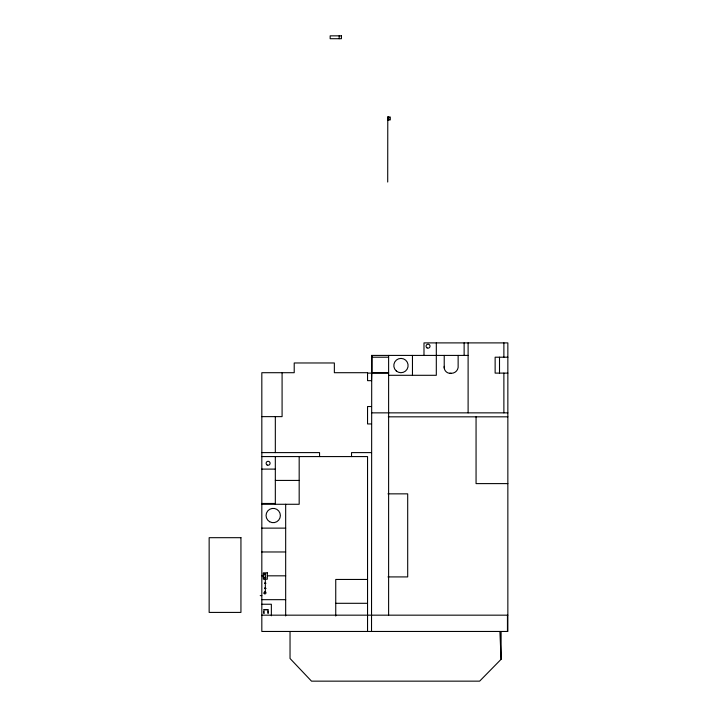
<?xml version="1.0" encoding="UTF-8"?>
<svg xmlns="http://www.w3.org/2000/svg" width="717" height="717" viewBox="0 0 717 717"><rect width="100%" height="100%" fill="white"/><g stroke="black" fill="none" stroke-linecap="round" stroke-linejoin="round"><path stroke-width="1.08" d="M444.226 366.351L444.244 368.242A6.148 6.148 0 0 0 449.29 373.279L451.181 373.306A6.856 6.856 0 0 0 458.136 367.516L458.136 355.417M371.523 631.462L371.72 355.417L468.111 355.417M264.932 574.165L265.72 574.165M263.757 611.171L263.802 612.99M268.203 612.883L268.158 611.054M501.102 631.462L501.102 659.29L479.637 681.15L311.501 681.15L290.035 658.493L290.035 631.462M387.646 117.041L390.29 117.041L390.29 119.9L387.646 119.9M371.523 357.209L388.614 357.209M507.851 357.209L495.133 357.209L495.133 373.109L507.851 373.109M388.614 372.706L371.72 372.706L371.523 380.655L367.543 380.655L367.543 372.706L334.355 372.706L334.355 362.972L294.212 362.972L294.212 372.706L261.822 372.706L261.822 631.462L507.851 631.462L507.851 342.896L423.989 342.896L423.989 355.417M367.543 373.109L388.614 373.109M449.55 373.306L451.181 373.306M388.614 375.296L436.312 375.296L436.312 342.896M371.523 406.53L367.543 406.53L367.543 423.944L371.523 423.944M371.523 412.858L507.851 412.858M261.822 416.631L282.086 416.631L282.086 372.706M388.282 416.828L507.851 416.828M261.822 452.606L319.558 452.606L319.558 456.577M371.523 452.606L351.527 452.606L351.527 456.577M261.822 456.577L367.543 456.577L367.543 631.462M261.822 469.106L275.328 469.106M275.328 480.426L299.177 480.426M507.851 483.608L476.061 483.608L476.061 416.828M387.96 493.852L407.695 493.852L407.695 576.916L387.96 576.916M261.822 503.477L275.328 503.477M261.822 504.275L299.177 504.275L299.177 456.577M261.822 528.124L285.671 528.124M261.822 551.973L285.671 551.973M263.327 574.084L265.317 574.084M261.822 575.823L263.99 575.823M267.235 575.823L285.671 575.823M264.949 577.364L265.711 577.364M263.345 577.759L265.335 577.759M367.543 579.453L335.744 579.453L335.744 616.02M264.958 582.912L265.729 582.912M264.949 588.424L265.711 588.424M264.958 588.478L265.729 588.478M264.949 592.054L265.72 592.054M260.226 595.603L261.822 595.603M261.822 599.672L285.671 599.672M335.744 603.302L367.543 603.302M261.822 604.243L271.358 604.243L271.358 615.795M263.569 609.602L268.337 609.602M261.822 615.168L507.851 615.168M499.901 631.462L501.102 659.29M507.457 615.168L507.457 631.462M503.881 342.896L503.881 357.209M503.881 373.109L503.881 412.858M499.507 357.209L499.507 373.109M468.111 342.896L468.111 412.858M464.132 342.896L464.132 355.417M444.226 355.417L444.226 367.973M412.463 355.417L412.463 375.296M388.811 117.041L388.811 119.9M388.614 355.417L388.614 615.168M388.166 117.041L388.166 119.9M387.78 119.9L387.78 117.041L387.709 182.037M339.177 35.85L339.177 38.709M285.671 504.275L285.671 615.93M275.328 416.631L275.328 452.606M275.328 456.577L275.328 504.275M268.257 611.395L268.257 612.659M265.335 574.165L265.335 592.054M263.65 611.592L263.65 612.488M267.835 610.526A2.384 2.384 0 0 1 267.907 613.429M264.125 613.528A2.384 2.384 0 0 1 264.053 610.624M265.012 609.844A2.384 2.384 0 0 1 266.832 609.8M371.72 355.417L371.711 373.109L371.72 355.417M264.949 577.66L265.72 577.866L264.949 577.66M264.949 583.208L265.72 583.414L264.949 583.208M264.949 587.976L265.72 588.182L264.949 587.976M341.426 35.85L330.161 35.85L330.161 38.709L341.426 38.709L341.426 35.85M240.939 537.687L209.149 537.687L209.149 612.417L240.939 612.417L240.939 537.687M267.307 572.847L263.327 572.847L263.327 579.211L267.307 579.211L267.307 572.847M269.637 521.725A7.152 7.152 0 0 0 280.365 515.523A7.152 7.152 0 0 0 269.637 509.33A7.152 7.152 0 0 0 269.637 521.725M267.118 465.001A1.99 1.99 0 0 0 270.094 463.281A1.99 1.99 0 0 0 267.118 461.56A1.99 1.99 0 0 0 267.118 465.001M264.232 593.613A0.995 0.995 0 0 0 265.899 593.174A0.995 0.995 0 0 0 264.681 591.955A0.995 0.995 0 0 0 264.232 593.613M427.045 347.906A1.99 1.99 0 0 0 430.03 346.186A1.99 1.99 0 0 0 427.045 344.465A1.99 1.99 0 0 0 427.045 347.906M396.277 370.958A7.152 7.152 0 0 0 407.982 366.907A7.152 7.152 0 0 0 398.625 358.796A7.152 7.152 0 0 0 396.277 370.958"/></g></svg>
